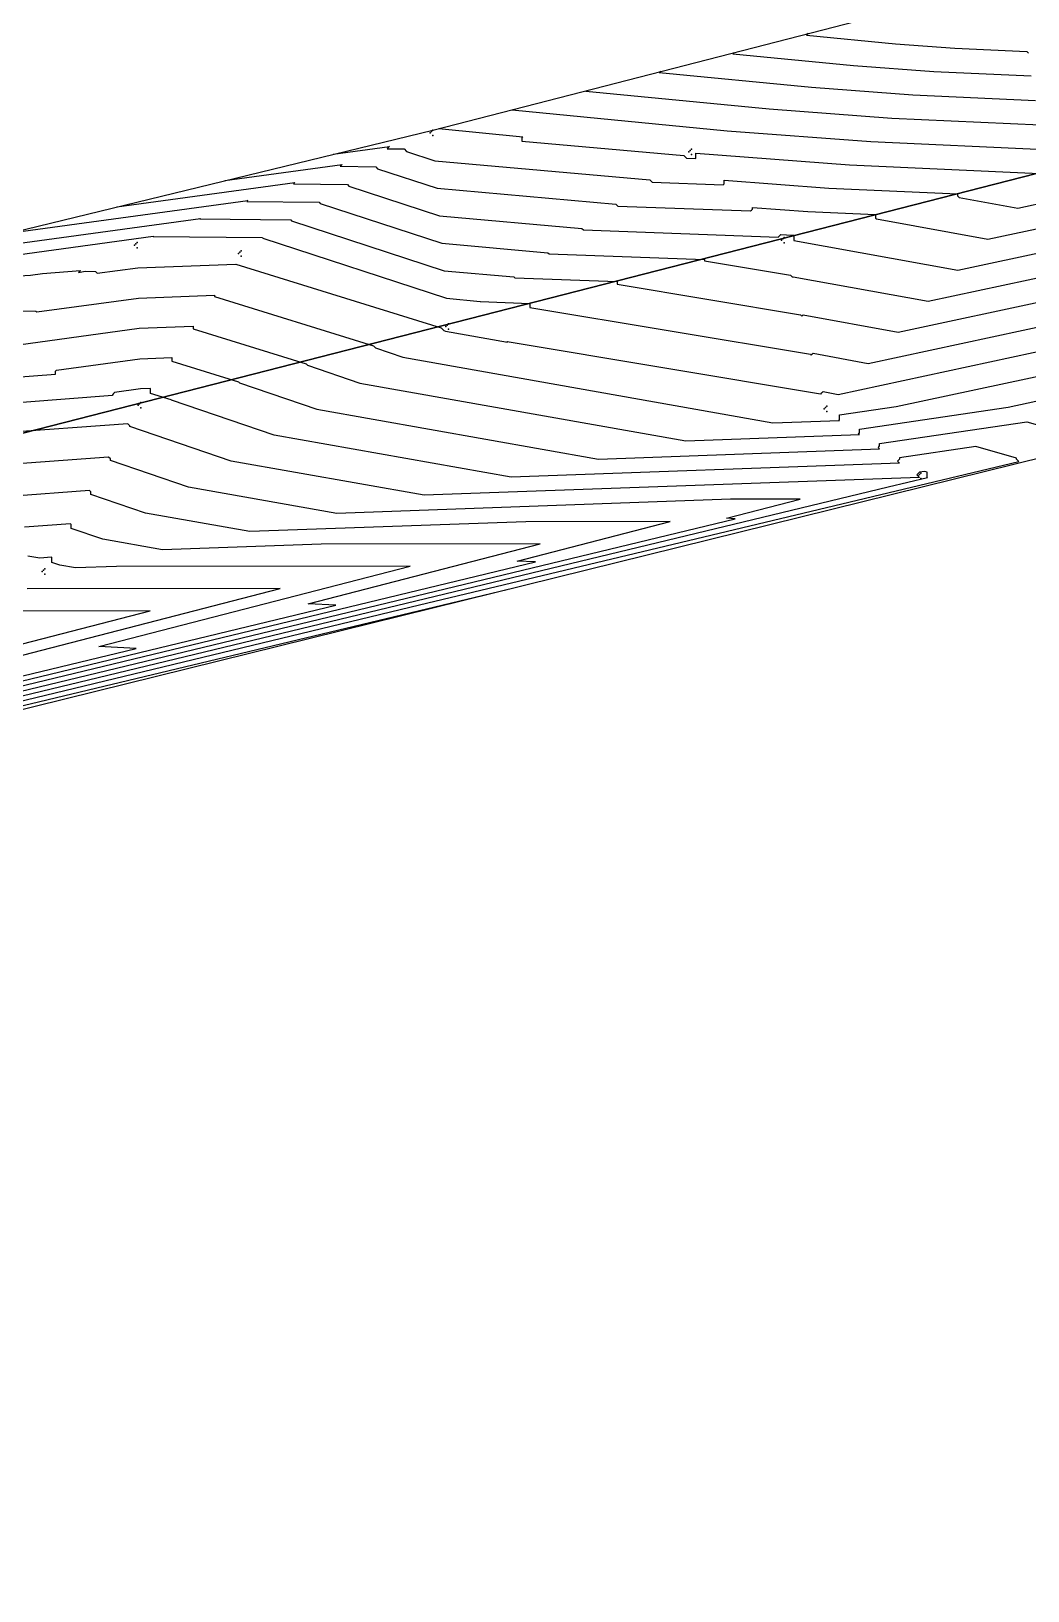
# Model space of a CAD drawing. Header units: metres. Extents: x 419582 to 423558, y 4805372 to 4807539.
# Drawn here: x 420100.2 to 420175, y 4805548.3 to 4805665.3 of the extents above; entities that cross this region are included whole.
import ezdxf

# ---------------------------------------------------------------- set-up
doc = ezdxf.new("R2010")
doc.units = ezdxf.units.M
for name, color, linetype in [('C-TINN', 4, 'Continuous'), ('C-TINN-BNDY', 110, 'Continuous'), ('C-TOPO-MAJR', 9, 'Continuous'), ('C-TOPO-MINR', 8, 'Continuous')]:
    doc.layers.add(name, color=color, linetype=linetype)

msp = doc.modelspace()

# ---------------------------------------------------------------- linework, layer by layer
at = {"color": 31, "lineweight": 30, "true_color": 0xffbd7a, "elevation": 1718.01}
msp.add_lwpolyline([(423449.83, 4807399.59), (423130.59, 4807500.11), (421950.92, 4806613), (421795.04, 4806430.99), (421305.02, 4806147.04), (421305.02, 4806147.04), (420630.08, 4805770.97), (419765.16, 4805549.54), (419617.36, 4805580.09)], dxfattribs=at)
at = {"layer": 'C-TINN', "color": 4, "linetype": 'Continuous', "lineweight": -3}
for p in [(420130.16, 4805657.69, 1544.08), (420130.26, 4805657.79, 1544.08), (420130.36, 4805657.89, 1544.08), (420130.36, 4805657.49, 1544.08), (420149.57, 4805656.25, 1543.85), (420149.67, 4805656.35, 1543.85), (420149.77, 4805656.45, 1543.85), (420149.77, 4805656.05, 1543.85), (420156.51, 4805649.62, 1547.12), (420156.61, 4805649.72, 1547.12), (420156.71, 4805649.82, 1547.12), (420107.99, 4805649.26, 1550.34), (420108.09, 4805649.36, 1550.34), (420108.19, 4805649.46, 1550.34), (420108.19, 4805649.06, 1550.34), (420115.79, 4805648.62, 1550.75), (420115.89, 4805648.72, 1550.75), (420115.99, 4805648.82, 1550.75), (420115.99, 4805648.42, 1550.75), (420156.71, 4805649.42, 1547.12), (420131.34, 4805643.15, 1550.93), (420131.44, 4805643.25, 1550.93), (420131.54, 4805643.35, 1550.93), (420131.54, 4805642.95, 1550.93), (420108.25, 4805637.25, 1555.45), (420108.35, 4805637.35, 1555.45), (420108.45, 4805637.45, 1555.45), (420108.45, 4805637.05, 1555.45), (420159.73, 4805636.98, 1551.38), (420159.83, 4805637.08, 1551.38), (420159.93, 4805637.18, 1551.38), (420159.93, 4805636.78, 1551.38), (420166.78, 4805631.96, 1556.07), (420166.88, 4805632.06, 1556.07), (420166.98, 4805632.16, 1556.07), (420166.98, 4805631.76, 1556.07), (420101.26, 4805624.98, 1560.35), (420101.06, 4805624.78, 1560.35), (420101.16, 4805624.88, 1560.35), (420101.26, 4805624.58, 1560.35)]:
    msp.add_point(p, dxfattribs=at)
at = {"layer": 'C-TINN-BNDY', "color": 110, "linetype": 'Continuous', "lineweight": -3, "flags": 128}
for points in [[(419987.22, 4805626.86), (420067.42, 4805642.58), (420130.36, 4805657.89), (420174.19, 4805669.18), (420298.87, 4805712.34), (420443.91, 4805743.65), (420493.5, 4805756.98)], [(420641.64, 4805749.79), (420396.34, 4805692.54), (420350.89, 4805680.81), (420176.36, 4805633.4), (420029.12, 4805597.02), (419709.39, 4805488.05)]]:
    msp.add_lwpolyline(points, dxfattribs=at)
at = {"layer": 'C-TOPO-MAJR', "color": 9, "linetype": 'Continuous', "lineweight": -3, "flags": 128}
for points, elevation in [([(420152.97, 4805663.71), (420152.92, 4805663.66), (420152.86, 4805663.61), (420161.91, 4805662.73), (420167.95, 4805662.28), (420175.25, 4805661.95)], 1540), ([(420122.89, 4805656.07), (420127.1, 4805656.65), (420127.02, 4805656.57), (420126.93, 4805656.48), (420128.21, 4805656.47), (420128.38, 4805656.29), (420130.52, 4805655.59), (420146.64, 4805654.15), (420146.81, 4805653.99), (420152.14, 4805653.79), (420152.18, 4805653.82), (420152.21, 4805653.86), (420152.21, 4805654.12), (420160.06, 4805653.53), (420169.72, 4805653.1), (420169.72, 4805652.96), (420169.85, 4805652.83), (420174.24, 4805652.03), (420176.78, 4805652.57)], 1545), ([(420082.28, 4805646.2), (420109.39, 4805649.92), (420109.39, 4805649.91), (420109.38, 4805649.91), (420117.58, 4805649.82), (420117.61, 4805649.79), (420131.38, 4805645.27), (420133.91, 4805645.04), (420133.93, 4805645.02), (420137.64, 4805644.88), (420137.64, 4805644.58), (420158.69, 4805641.07), (420158.75, 4805641.01), (420158.82, 4805641.08), (420158.89, 4805641.15), (420163.03, 4805640.39), (420176.98, 4805643.38)], 1550), ([(420038.44, 4805600.34), (420129.35, 4805622.28), (420174.31, 4805633.04), (420174.15, 4805633.2), (420174.15, 4805633.28), (420171.09, 4805634.15), (420165.37, 4805633.31), (420165.37, 4805633.21), (420165.29, 4805633.14), (420165.22, 4805633.06), (420165.37, 4805632.91), (420136.25, 4805631.86), (420118.46, 4805635.01), (420118.46, 4805635.01), (420110.75, 4805637.64), (420110.73, 4805637.66), (420109.17, 4805638.14), (420109.17, 4805638.5), (420108.43, 4805638.47), (420106.49, 4805638.21), (420106.41, 4805638.13), (420106.33, 4805638.04), (420106.33, 4805637.97), (420099.55, 4805637.46)], 1555), ([(420054.8, 4805606.15), (420108.1, 4805619.02), (420105.31, 4805619.15), (420128.66, 4805625.18), (420106.63, 4805625.17), (420103.55, 4805625.06), (420102.39, 4805625.26), (420102.39, 4805625.26), (420101.77, 4805625.47), (420101.77, 4805625.84), (420101.76, 4805625.86), (420100.87, 4805625.79), (420099.97, 4805625.94)], 1560)]:
    msp.add_lwpolyline(points, dxfattribs=dict(at, elevation=elevation))
at = {"layer": 'C-TOPO-MINR', "color": 8, "linetype": 'Continuous', "lineweight": -3, "flags": 128}
for points, elevation in [([(420158.51, 4805665.14), (420158.44, 4805665.08), (420158.38, 4805665.01), (420165.07, 4805664.36), (420169.52, 4805664.03), (420174.92, 4805663.79), (420175.05, 4805663.66)], 1539), ([(420147.43, 4805662.29), (420147.39, 4805662.25), (420147.35, 4805662.21), (420158.76, 4805661.1), (420166.37, 4805660.53), (420175.58, 4805660.11)], 1541), ([(420141.89, 4805660.86), (420141.86, 4805660.83), (420141.83, 4805660.81), (420155.6, 4805659.47), (420164.79, 4805658.78), (420175.91, 4805658.28)], 1542), ([(420136.34, 4805659.43), (420136.33, 4805659.42), (420136.32, 4805659.4), (420152.45, 4805657.84), (420163.21, 4805657.03), (420176.24, 4805656.44)], 1543), ([(420130.8, 4805658), (420130.8, 4805658), (420130.8, 4805658), (420137.11, 4805657.39), (420137.08, 4805657.35), (420137.04, 4805657.32), (420137.04, 4805657.06), (420149.19, 4805655.98), (420149.38, 4805655.78), (420150.08, 4805655.76), (420150.08, 4805655.76), (420150.09, 4805655.76), (420150.09, 4805656.15), (420161.63, 4805655.28), (420175.86, 4805654.64)], 1544), ([(420114.77, 4805654.1), (420123.56, 4805655.3), (420123.49, 4805655.24), (420123.42, 4805655.17), (420126.08, 4805655.14), (420126.22, 4805654.99), (420130.69, 4805653.53), (420144.09, 4805652.33), (420144.23, 4805652.19), (420154.2, 4805651.82), (420154.27, 4805651.89), (420154.33, 4805651.95), (420154.33, 4805652.09), (420158.48, 4805651.78), (420163.58, 4805651.55), (420163.58, 4805651.29), (420163.65, 4805651.22), (420172, 4805649.7), (420176.82, 4805650.73)], 1546), ([(420106.65, 4805652.12), (420120.02, 4805653.96), (420119.97, 4805653.9), (420119.91, 4805653.85), (420123.96, 4805653.81), (420124.07, 4805653.69), (420130.86, 4805651.46), (420141.55, 4805650.51), (420141.66, 4805650.4), (420156.26, 4805649.86), (420156.36, 4805649.95), (420156.46, 4805650.05), (420156.46, 4805650.06), (420156.9, 4805650.03), (420157.45, 4805650.01), (420157.45, 4805649.62), (420157.45, 4805649.61), (420169.75, 4805647.37), (420176.86, 4805648.9)], 1547), ([(420098.52, 4805650.15), (420116.48, 4805652.61), (420116.44, 4805652.57), (420116.4, 4805652.54), (420121.83, 4805652.48), (420121.91, 4805652.39), (420131.04, 4805649.4), (420139, 4805648.69), (420139.08, 4805648.61), (420150.74, 4805648.17), (420150.74, 4805648.08), (420157.18, 4805647.01), (420157.33, 4805646.85), (420157.35, 4805646.87), (420157.38, 4805646.89), (420167.51, 4805645.05), (420176.9, 4805647.06)], 1548), ([(420090.4, 4805648.17), (420112.94, 4805651.26), (420112.91, 4805651.24), (420112.89, 4805651.22), (420119.71, 4805651.15), (420119.76, 4805651.09), (420131.21, 4805647.33), (420136.45, 4805646.87), (420136.51, 4805646.81), (420144.19, 4805646.53), (420144.19, 4805646.33), (420157.93, 4805644.04), (420158.04, 4805643.93), (420158.09, 4805643.97), (420158.13, 4805644.02), (420165.27, 4805642.72), (420176.94, 4805645.22)], 1549), ([(420074.16, 4805644.22), (420090.13, 4805646.41), (420100.17, 4805647.01), (420101.09, 4805647.14), (420103.92, 4805647.35), (420103.85, 4805647.28), (420103.78, 4805647.21), (420104.28, 4805647.3), (420105.05, 4805647.29), (420105.19, 4805647.15), (420108.22, 4805647.56), (420115.59, 4805647.84), (420115.59, 4805647.82), (420130.99, 4805643.06), (420131.18, 4805642.86), (420131.31, 4805642.81), (420135.96, 4805641.99), (420135.93, 4805642.02), (420159.44, 4805638.11), (420159.46, 4805638.09), (420159.55, 4805638.18), (420159.64, 4805638.27), (420160.78, 4805638.06), (420177.02, 4805641.55)], 1551), ([(420098.65, 4805644.33), (420100.58, 4805644.31), (420100.65, 4805644.25), (420108.27, 4805645.29), (420113.98, 4805645.5), (420113.98, 4805645.4), (420125.92, 4805641.71), (420126.07, 4805641.55), (420128.1, 4805640.86), (420155.87, 4805635.94), (420160.86, 4805636.12), (420160.84, 4805636.14), (420160.85, 4805636.16), (420160.86, 4805636.17), (420160.86, 4805636.52), (420165.13, 4805637.15), (420177.06, 4805639.71)], 1552), ([(420097.8, 4805641.58), (420108.33, 4805643.02), (420112.38, 4805643.17), (420112.38, 4805642.98), (420120.86, 4805640.36), (420120.97, 4805640.25), (420124.89, 4805638.91), (420149.33, 4805634.58), (420162.37, 4805635.05), (420162.3, 4805635.12), (420162.33, 4805635.15), (420162.37, 4805635.18), (420162.37, 4805635.45), (420173.51, 4805637.1), (420177.1, 4805637.87)], 1553), ([(420096.44, 4805639.16), (420102.05, 4805639.58), (420102.05, 4805639.8), (420102.1, 4805639.85), (420102.14, 4805639.89), (420108.38, 4805640.74), (420110.78, 4805640.83), (420110.78, 4805640.56), (420115.79, 4805639.01), (420115.86, 4805638.94), (420121.67, 4805636.96), (420142.79, 4805633.22), (420163.87, 4805633.98), (420163.76, 4805634.09), (420163.81, 4805634.14), (420163.87, 4805634.2), (420163.87, 4805634.38), (420174.93, 4805636.02), (420176.69, 4805635.52)], 1554), ([(420041.71, 4805601.5), (420164.52, 4805631.14), (420167.46, 4805631.84), (420167.45, 4805631.85), (420167.45, 4805632.23), (420167.25, 4805632.29), (420166.87, 4805632.23), (420166.87, 4805632.23), (420166.78, 4805632.13), (420166.68, 4805632.03), (420166.87, 4805631.83), (420129.71, 4805630.5), (420115.24, 4805633.06), (420115.24, 4805633.06), (420107.64, 4805635.65), (420107.64, 4805635.7), (420107.47, 4805635.87), (420097.78, 4805635.15)], 1556), ([(420044.98, 4805602.66), (420153.05, 4805628.74), (420152.39, 4805628.78), (420157.91, 4805630.2), (420152.7, 4805630.2), (420123.17, 4805629.14), (420112.03, 4805631.11), (420112.03, 4805631.11), (420106.18, 4805633.11), (420106.18, 4805633.23), (420106.04, 4805633.37), (420097.5, 4805632.73)], 1557), ([(420048.26, 4805603.83), (420138.06, 4805625.5), (420136.69, 4805625.57), (420148.16, 4805628.53), (420137.34, 4805628.52), (420116.63, 4805627.78), (420108.81, 4805629.16), (420108.81, 4805629.16), (420104.71, 4805630.56), (420104.71, 4805630.77), (420104.61, 4805630.86), (420098.62, 4805630.42)], 1558), ([(420051.53, 4805604.99), (420123.08, 4805622.26), (420121, 4805622.36), (420138.41, 4805626.85), (420121.99, 4805626.84), (420110.09, 4805626.42), (420105.6, 4805627.21), (420105.6, 4805627.21), (420103.24, 4805628.02), (420103.24, 4805628.31), (420103.19, 4805628.36), (420099.74, 4805628.1)], 1559), ([(420089.61, 4805615.94), (420118.91, 4805623.51), (420118.91, 4805623.51), (420099.92, 4805623.49)], 1561), ([(420135.94, 4805623.41), (420094.18, 4805613.42)], 1554), ([(420077.49, 4805613.66), (420109.15, 4805621.83), (420109.15, 4805621.83), (420097.85, 4805621.82)], 1562)]:
    msp.add_lwpolyline(points, dxfattribs=dict(at, elevation=elevation))

doc.saveas('drawing.dxf')
